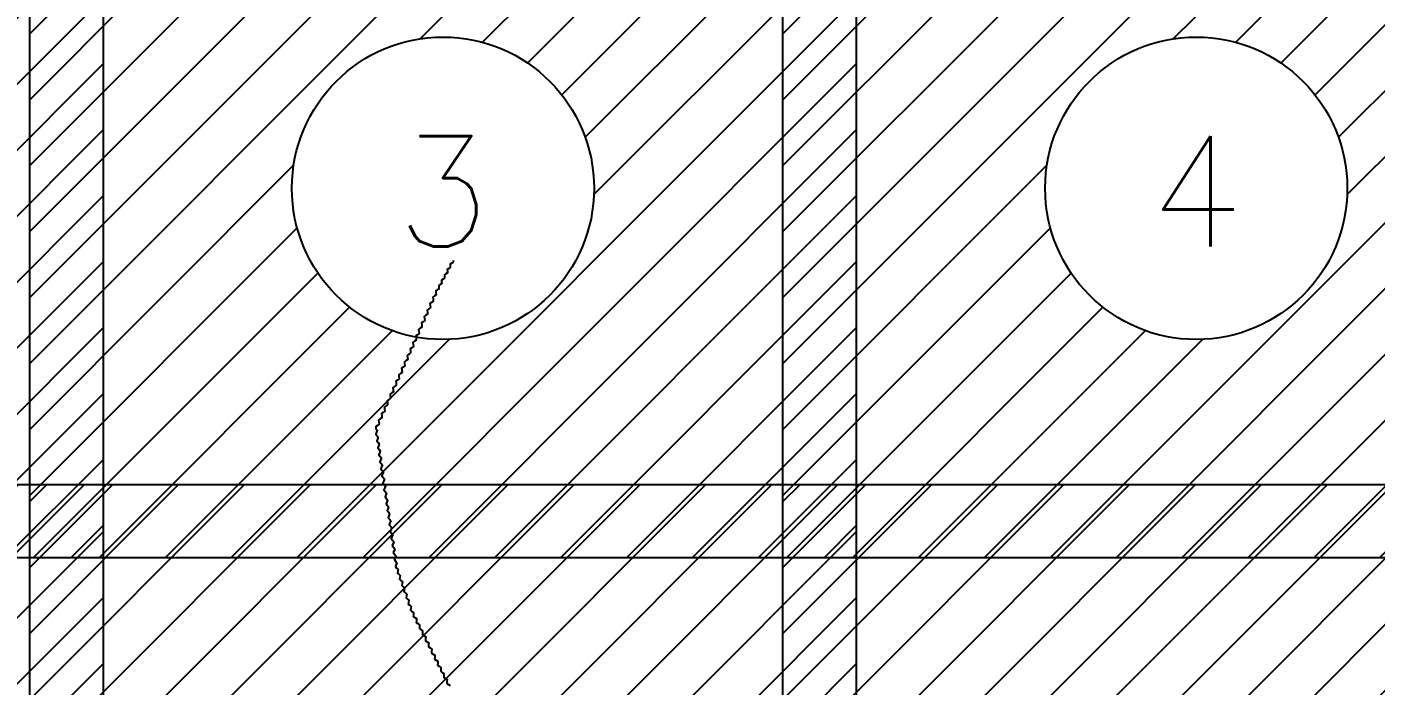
# Model space of a CAD drawing. Header units: metres. Extents: x 511708 to 512549, y 196282 to 196876.
# Drawn here: x 512415.74 to 512452.11, y 196510.26 to 196528 of the extents above; entities that cross this region are included whole.
import ezdxf
from ezdxf.enums import TextEntityAlignment as Align

# ---------------------------------------------------------------- set-up
doc = ezdxf.new("R2010")
doc.units = ezdxf.units.M
doc.header["$MEASUREMENT"] = 0
doc.layers.get('0').update_dxf_attribs({"linetype": 'CONTINUOUS'})
doc.styles.get("Standard").update_dxf_attribs({"font": 'Simplex.shx'})

msp = doc.modelspace()

# ---------------------------------------------------------------- hatches: boundary and pattern name
at = {"ltscale": 30}
h = msp.add_hatch(dxfattribs=at)
h.set_pattern_fill('LINE', color=2, scale=0.396, angle=45, style=0)
h.set_pattern_definition([(45, (510635.8625, 194398.3467), (-0.88904536, 0.88904536), [])])
edge = h.paths.add_edge_path(flags=16)
edge.add_arc((512406.643, 196523.653), 4.076, 0, 360)
h.paths.add_polyline_path([(512395.492, 196533.616), (512417.794, 196533.616), (512417.794, 196513.69), (512395.492, 196513.69)])
h = msp.add_hatch(dxfattribs=at)
h.set_pattern_fill('LINE', color=2, scale=0.396, angle=45, style=0)
h.set_pattern_definition([(45, (510656.1841, 194398.3467), (-0.88904536, 0.88904536), [])])
edge = h.paths.add_edge_path(flags=16)
edge.add_arc((512426.964, 196523.653), 4.076, 0, 360)
h.paths.add_polyline_path([(512415.814, 196533.616), (512438.115, 196533.616), (512438.115, 196513.69), (512415.814, 196513.69)])
h = msp.add_hatch(dxfattribs=at)
h.set_pattern_fill('LINE', color=2, scale=0.396, angle=45, style=0)
h.set_pattern_definition([(45, (510676.5057, 194398.3467), (-0.88904536, 0.88904536), [])])
edge = h.paths.add_edge_path(flags=16)
edge.add_arc((512447.286, 196523.653), 4.076, 0, 360)
h.paths.add_polyline_path([(512436.135, 196533.616), (512458.437, 196533.616), (512458.437, 196513.69), (512436.135, 196513.69)])
h = msp.add_hatch(dxfattribs=at)
h.set_pattern_fill('LINE', color=2, scale=0.396, angle=45, style=0)
h.set_pattern_definition([(45, (510635.8625, 194380.4005), (-0.88904536, 0.88904536), [])])
edge = h.paths.add_edge_path(flags=16)
edge.add_arc((512406.643, 196505.707), 4.076, 0, 360)
h.paths.add_polyline_path([(512395.492, 196515.67), (512417.794, 196515.67), (512417.794, 196495.743), (512395.492, 196495.743)])
h = msp.add_hatch(dxfattribs=at)
h.set_pattern_fill('LINE', color=2, scale=0.396, angle=45, style=0)
h.set_pattern_definition([(45, (510656.1841, 194380.4005), (-0.88904536, 0.88904536), [])])
edge = h.paths.add_edge_path(flags=16)
edge.add_arc((512426.964, 196505.707), 4.076, 0, 360)
h.paths.add_polyline_path([(512415.814, 196515.67), (512438.115, 196515.67), (512438.115, 196495.743), (512415.814, 196495.743)])
h = msp.add_hatch(dxfattribs=at)
h.set_pattern_fill('LINE', color=2, scale=0.396, angle=45, style=0)
h.set_pattern_definition([(45, (510676.5057, 194380.4005), (-0.88904536, 0.88904536), [])])
edge = h.paths.add_edge_path(flags=16)
edge.add_arc((512447.286, 196505.707), 4.076, 0, 360)
h.paths.add_polyline_path([(512436.135, 196515.67), (512458.437, 196515.67), (512458.437, 196495.743), (512436.135, 196495.743)])

# ---------------------------------------------------------------- linework, layer by layer
at = {"color": 5, "linetype": 'Continuous', "lineweight": -3}
for points in [[(512395.492, 196533.616), (512417.794, 196533.616), (512417.794, 196513.69), (512395.492, 196513.69)], [(512415.814, 196533.616), (512438.115, 196533.616), (512438.115, 196513.69), (512415.814, 196513.69)], [(512436.135, 196533.616), (512458.437, 196533.616), (512458.437, 196513.69), (512436.135, 196513.69)], [(512395.492, 196515.67), (512417.794, 196515.67), (512417.794, 196495.743), (512395.492, 196495.743)], [(512415.814, 196515.67), (512438.115, 196515.67), (512438.115, 196495.743), (512415.814, 196495.743)], [(512436.135, 196515.67), (512458.437, 196515.67), (512458.437, 196495.743), (512436.135, 196495.743)]]:
    msp.add_lwpolyline(points, close=True, dxfattribs=at)
at = {"color": 42, "lineweight": -3, "ltscale": 30}
for points in [[(512427.238, 196521.709), (512427.24, 196521.661), (512427.2, 196521.636), (512427.159, 196521.611), (512427.161, 196521.564), (512427.162, 196521.516), (512427.122, 196521.491), (512427.081, 196521.466), (512427.083, 196521.419), (512427.084, 196521.372), (512427.044, 196521.347), (512427.004, 196521.321), (512427.005, 196521.274), (512427.007, 196521.227), (512426.966, 196521.202), (512426.926, 196521.177), (512426.927, 196521.129), (512426.929, 196521.082), (512426.889, 196521.057), (512426.848, 196521.032), (512426.85, 196520.984), (512426.851, 196520.937), (512426.811, 196520.912), (512426.77, 196520.887), (512426.772, 196520.839), (512426.778, 196520.784), (512426.734, 196520.752), (512426.689, 196520.719), (512426.695, 196520.665), (512426.701, 196520.61), (512426.657, 196520.577), (512426.613, 196520.545), (512426.619, 196520.49), (512426.625, 196520.436), (512426.581, 196520.403), (512426.536, 196520.37), (512426.542, 196520.316), (512426.548, 196520.261), (512426.504, 196520.229), (512426.46, 196520.196), (512426.466, 196520.141), (512426.472, 196520.087), (512426.427, 196520.054), (512426.383, 196520.022), (512426.389, 196519.967), (512426.395, 196519.912), (512426.351, 196519.88), (512426.306, 196519.847), (512426.313, 196519.792), (512426.319, 196519.738), (512426.274, 196519.705), (512426.23, 196519.673), (512426.236, 196519.618), (512426.242, 196519.563), (512426.198, 196519.531), (512426.153, 196519.498), (512426.159, 196519.444), (512426.165, 196519.389), (512426.121, 196519.356), (512426.077, 196519.324), (512426.083, 196519.269), (512426.089, 196519.214), (512426.045, 196519.182), (512426, 196519.149), (512426.006, 196519.095), (512426.012, 196519.04), (512425.968, 196519.007), (512425.924, 196518.975), (512425.93, 196518.92), (512425.936, 196518.866), (512425.891, 196518.833), (512425.847, 196518.8), (512425.853, 196518.746), (512425.859, 196518.691), (512425.815, 196518.659), (512425.771, 196518.626), (512425.777, 196518.571), (512425.782, 196518.516), (512425.738, 196518.484), (512425.693, 196518.452), (512425.699, 196518.397), (512425.705, 196518.342), (512425.66, 196518.309), (512425.615, 196518.277), (512425.621, 196518.222), (512425.627, 196518.167), (512425.582, 196518.135), (512425.538, 196518.102), (512425.543, 196518.047), (512425.549, 196517.992), (512425.504, 196517.96), (512425.46, 196517.927), (512425.466, 196517.872), (512425.471, 196517.818), (512425.427, 196517.785), (512425.382, 196517.753), (512425.388, 196517.698), (512425.394, 196517.643), (512425.349, 196517.61), (512425.304, 196517.578), (512425.31, 196517.523), (512425.316, 196517.468), (512425.271, 196517.436), (512425.226, 196517.403), (512425.232, 196517.348), (512425.238, 196517.293), (512425.193, 196517.261), (512425.149, 196517.228), (512425.155, 196517.173), (512425.189, 196517.131), (512425.169, 196517.079), (512425.148, 196517.028), (512425.183, 196516.986), (512425.217, 196516.943), (512425.197, 196516.892), (512425.176, 196516.841), (512425.211, 196516.798), (512425.245, 196516.755), (512425.225, 196516.704), (512425.204, 196516.653), (512425.238, 196516.61), (512425.273, 196516.567), (512425.252, 196516.516), (512425.232, 196516.465), (512425.266, 196516.422), (512425.301, 196516.379), (512425.28, 196516.328), (512425.26, 196516.277), (512425.294, 196516.234), (512425.329, 196516.191), (512425.308, 196516.14), (512425.288, 196516.089), (512425.322, 196516.046), (512425.357, 196516.003), (512425.336, 196515.952), (512425.316, 196515.901), (512425.35, 196515.858), (512425.385, 196515.815), (512425.364, 196515.764), (512425.344, 196515.713), (512425.378, 196515.67), (512425.413, 196515.627), (512425.392, 196515.576), (512425.372, 196515.525), (512425.406, 196515.482), (512425.441, 196515.439), (512425.42, 196515.388), (512425.4, 196515.337), (512425.434, 196515.294), (512425.469, 196515.251), (512425.448, 196515.2), (512425.428, 196515.149), (512425.462, 196515.106), (512425.497, 196515.063), (512425.476, 196515.012), (512425.456, 196514.961), (512425.49, 196514.918), (512425.525, 196514.875), (512425.504, 196514.824), (512425.484, 196514.773), (512425.518, 196514.73), (512425.553, 196514.687), (512425.532, 196514.636), (512425.512, 196514.585), (512425.546, 196514.542), (512425.581, 196514.499), (512425.56, 196514.448), (512425.54, 196514.397), (512425.574, 196514.354), (512425.609, 196514.311), (512425.588, 196514.26), (512425.568, 196514.209), (512425.602, 196514.166), (512425.637, 196514.123), (512425.616, 196514.072), (512425.596, 196514.021), (512425.63, 196513.978), (512425.665, 196513.935), (512425.644, 196513.884), (512425.624, 196513.833), (512425.658, 196513.79), (512425.693, 196513.748), (512425.672, 196513.697), (512425.652, 196513.645), (512425.686, 196513.603), (512425.721, 196513.56), (512425.7, 196513.509), (512425.68, 196513.458), (512425.714, 196513.415)], [(512425.714, 196513.415), (512425.753, 196513.381), (512425.744, 196513.331), (512425.734, 196513.281), (512425.773, 196513.248), (512425.812, 196513.214), (512425.802, 196513.164), (512425.793, 196513.114), (512425.831, 196513.081), (512425.87, 196513.048), (512425.861, 196512.997), (512425.851, 196512.947), (512425.89, 196512.914), (512425.929, 196512.881), (512425.919, 196512.83), (512425.91, 196512.78), (512425.949, 196512.747), (512425.987, 196512.714), (512425.978, 196512.664), (512425.968, 196512.613), (512426.007, 196512.58), (512426.046, 196512.547), (512426.036, 196512.497), (512426.027, 196512.447), (512426.066, 196512.413), (512426.104, 196512.38), (512426.095, 196512.33), (512426.085, 196512.28), (512426.124, 196512.246), (512426.168, 196512.217), (512426.165, 196512.164), (512426.162, 196512.111), (512426.206, 196512.082), (512426.251, 196512.053), (512426.247, 196512), (512426.244, 196511.947), (512426.289, 196511.918), (512426.333, 196511.889), (512426.33, 196511.836), (512426.326, 196511.783), (512426.371, 196511.754), (512426.415, 196511.725), (512426.412, 196511.672), (512426.409, 196511.619), (512426.453, 196511.59), (512426.497, 196511.56), (512426.494, 196511.507), (512426.491, 196511.455), (512426.535, 196511.425), (512426.579, 196511.396), (512426.576, 196511.343), (512426.573, 196511.29), (512426.617, 196511.261), (512426.662, 196511.232), (512426.658, 196511.179), (512426.655, 196511.126), (512426.7, 196511.097), (512426.744, 196511.068), (512426.741, 196511.015), (512426.737, 196510.962), (512426.782, 196510.933), (512426.826, 196510.904), (512426.823, 196510.851), (512426.82, 196510.798), (512426.864, 196510.769), (512426.908, 196510.739), (512426.905, 196510.686), (512426.902, 196510.634), (512426.946, 196510.604), (512426.99, 196510.575), (512426.987, 196510.522), (512426.984, 196510.469), (512427.028, 196510.44), (512427.073, 196510.411), (512427.069, 196510.358), (512427.066, 196510.305), (512427.111, 196510.276), (512427.155, 196510.247)]]:
    msp.add_lwpolyline(points, dxfattribs=at)
at = {"color": 5, "ltscale": 30}
for centre in [(512426.964, 196523.653), (512447.286, 196523.653)]:
    msp.add_circle(centre, 4.076, dxfattribs=at)

# ---------------------------------------------------------------- texts
for s, p in [('3', (512426.964, 196522.088)), ('4', (512447.286, 196522.088))]:
    msp.add_text(s, height=2.97, dxfattribs=at).set_placement(p, align=Align.CENTER)

doc.saveas('drawing.dxf')
